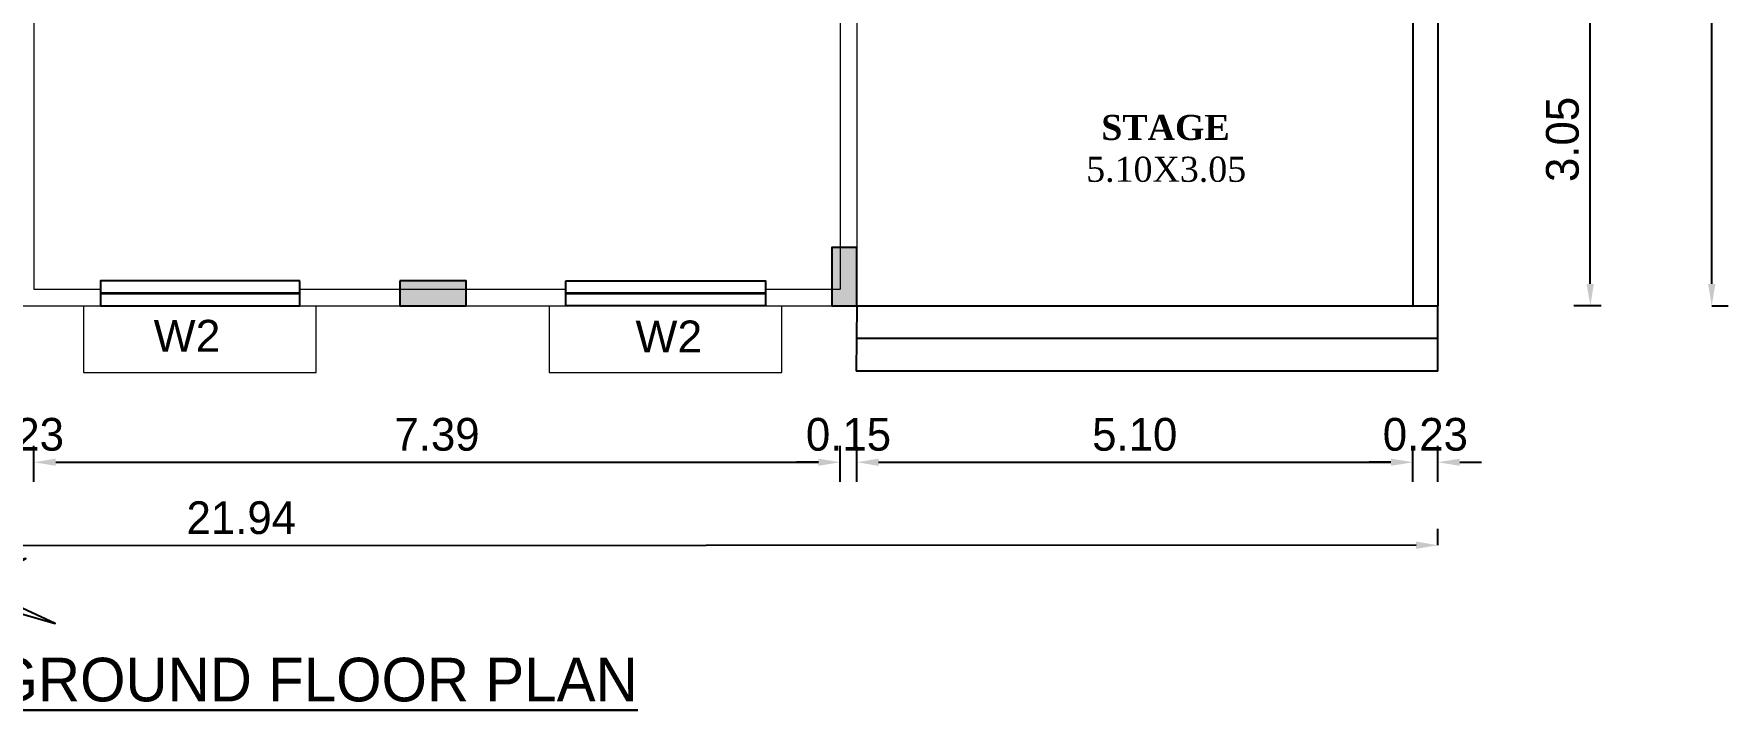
# Model space of a CAD drawing. Header units: metres. Extents: x 605 to 716, y 216 to 296.
# Drawn here: x 618.21 to 633.74, y 242.89 to 249.08 of the extents above; entities that cross this region are included whole.
import ezdxf

# ---------------------------------------------------------------- set-up
doc = ezdxf.new("R2010")
doc.units = ezdxf.units.M
doc.linetypes.add('DASHED', pattern=[19.05, 12.7, -6.35])
for name, color, linetype in [('A-ANNO-TEXT01', 255, 'Continuous'), ('column', 7, 'Continuous'), ('Dim', 3, 'Continuous'), ('TEXT', 7, 'Continuous'), ('TEXT 1', 7, 'Continuous'), ('Window', 7, 'Continuous')]:
    doc.layers.add(name, color=color, linetype=linetype)
for name, color, linetype, lineweight in [('col fill', 251, 'Continuous', 0), ('sunshade', 31, 'Continuous', 15), ('wall', 2, 'Continuous', 18)]:
    doc.layers.add(name, color=color, linetype=linetype, lineweight=lineweight)
doc.styles.add('outer', font='BKANT.TTF')
doc.styles.add('text', font='arial.ttf')
doc.dimstyles.new('DC', dxfattribs={"dimtxt": 0.3, "dimasz": 0.2, "dimexe": 0.15, "dimexo": 0.15, "dimgap": 0.1, "dimtad": 1, "dimzin": 1, "dimdsep": 46, "dimtxsty": 'outer', "dimcen": 0.15, "dimdle": 1, "dimclrd": 8, "dimclre": 8, "dimclrt": 7, "dimadec": 0, "dimazin": 0, "dimtfac": 1, "dimtix": 1, "dimtofl": 0, "dimtmove": 2, "dimatfit": 0, "dimfxl": 0, "dimtolj": 1, "dimtzin": 0, "dimarcsym": 0})

# ---------------------------------------------------------------- blocks, each defined once
blk = doc.blocks.new('A$Cceb49713')
at = {"layer": 'col fill'}
for points in [[(-729.26, -413.41), (-738.26, -413.41), (-738.26, -434.41), (-729.26, -434.41)], [(-894.26, -425.41), (-894.26, -434.41), (-870.26, -434.41), (-870.26, -425.41)]]:
    blk.add_hatch(color=256, dxfattribs=at).paths.add_polyline_path(points)
at = {"layer": 'column'}
for points in [[(-729.26, -413.41), (-738.26, -413.41), (-738.26, -434.41), (-729.26, -434.41)], [(-894.26, -425.41), (-894.26, -434.41), (-870.26, -434.41), (-870.26, -425.41)]]:
    blk.add_lwpolyline(points, close=True, dxfattribs=at)
blk = doc.blocks.new('*D42')
at = {"layer": 'Defpoints', "color": 0}
for p in [(632.479, 249.641), (632.73, 249.641), (632.73, 246.591)]:
    blk.add_point(p, dxfattribs=at)
at = {"layer": 'Dim', "color": 8, "lineweight": -2}
for p, q in [((632.58, 249.641), (632.329, 249.641)), ((632.479, 246.791), (632.479, 249.441)), ((632.58, 246.591), (632.329, 246.591))]:
    blk.add_line(p, q, dxfattribs=at)
at = {"layer": 'Dim', "color": 8}
for points in [[(632.445, 249.441), (632.512, 249.441), (632.479, 249.641)], [(632.445, 246.791), (632.512, 246.791), (632.479, 246.591)]]:
    blk.add_solid(points, dxfattribs=at)
at = {"layer": 'Dim', "color": 7, "insert": (632.225, 248.116), "char_height": 0.3, "attachment_point": 5, "rotation": 90, "style": 'outer'}
blk.add_mtext('\\A1;3.05', dxfattribs=at)
blk = doc.blocks.new('*D64')
at = {"layer": 'Defpoints', "color": 0}
for p in [(633.592, 269.146), (633.592, 269.146), (633.592, 246.591)]:
    blk.add_point(p, dxfattribs=at)
at = {"layer": 'Dim', "color": 8, "lineweight": -2}
for p, q in [((633.592, 269.146), (633.742, 269.146)), ((633.592, 246.791), (633.592, 268.946)), ((633.592, 246.591), (633.742, 246.591))]:
    blk.add_line(p, q, dxfattribs=at)
at = {"layer": 'Dim', "color": 8}
for points in [[(633.559, 268.946), (633.626, 268.946), (633.592, 269.146)], [(633.559, 246.791), (633.626, 246.791), (633.592, 246.591)]]:
    blk.add_solid(points, dxfattribs=at)
at = {"layer": 'Dim', "color": 7, "insert": (633.338, 257.868), "char_height": 0.3, "attachment_point": 5, "rotation": 90, "style": 'outer'}
blk.add_mtext('\\A1;22.56', dxfattribs=at)
blk = doc.blocks.new('*D68')
at = {"layer": 'Defpoints', "color": 0}
for p in [(618.212, 245.157), (617.983, 244.813), (618.212, 244.813)]:
    blk.add_point(p, dxfattribs=at)
at = {"layer": 'Dim', "color": 8, "lineweight": -2}
for p, q in [((617.983, 244.977), (617.983, 245.307)), ((618.212, 244.977), (618.212, 245.307)), ((617.783, 245.157), (617.583, 245.157)), ((618.412, 245.157), (618.612, 245.157))]:
    blk.add_line(p, q, dxfattribs=at)
at = {"layer": 'Dim', "color": 8}
for points in [[(617.783, 245.19), (617.783, 245.124), (617.983, 245.157)], [(618.412, 245.19), (618.412, 245.124), (618.212, 245.157)]]:
    blk.add_solid(points, dxfattribs=at)
at = {"layer": 'Dim', "color": 7, "insert": (618.097, 245.411), "char_height": 0.3, "attachment_point": 5, "style": 'outer'}
blk.add_mtext('\\A1;0.23', dxfattribs=at)
blk = doc.blocks.new('*D69')
at = {"layer": 'Defpoints', "color": 0}
for p in [(625.603, 245.157), (618.212, 244.813), (625.603, 244.813)]:
    blk.add_point(p, dxfattribs=at)
at = {"layer": 'Dim', "color": 8, "lineweight": -2}
for p, q in [((618.212, 244.977), (618.212, 245.307)), ((625.603, 244.977), (625.603, 245.307)), ((618.412, 245.157), (625.403, 245.157))]:
    blk.add_line(p, q, dxfattribs=at)
at = {"layer": 'Dim', "color": 8}
for points in [[(618.412, 245.19), (618.412, 245.124), (618.212, 245.157)], [(625.403, 245.19), (625.403, 245.124), (625.603, 245.157)]]:
    blk.add_solid(points, dxfattribs=at)
at = {"layer": 'Dim', "color": 7, "insert": (621.907, 245.411), "char_height": 0.3, "attachment_point": 5, "style": 'outer'}
blk.add_mtext('\\A1;7.39', dxfattribs=at)
blk = doc.blocks.new('*D70')
at = {"layer": 'Defpoints', "color": 0}
for p in [(625.755, 245.157), (625.603, 244.813), (625.755, 244.813)]:
    blk.add_point(p, dxfattribs=at)
at = {"layer": 'Dim', "color": 8, "lineweight": -2}
for p, q in [((625.603, 244.977), (625.603, 245.307)), ((625.755, 244.977), (625.755, 245.307)), ((625.403, 245.157), (625.203, 245.157)), ((625.955, 245.157), (626.155, 245.157))]:
    blk.add_line(p, q, dxfattribs=at)
at = {"layer": 'Dim', "color": 8}
for points in [[(625.403, 245.19), (625.403, 245.124), (625.603, 245.157)], [(625.955, 245.19), (625.955, 245.124), (625.755, 245.157)]]:
    blk.add_solid(points, dxfattribs=at)
at = {"layer": 'Dim', "color": 7, "insert": (625.679, 245.411), "char_height": 0.3, "attachment_point": 5, "style": 'outer'}
blk.add_mtext('\\A1;0.15', dxfattribs=at)
blk = doc.blocks.new('*D71')
at = {"layer": 'Defpoints', "color": 0}
for p in [(630.852, 245.157), (625.755, 244.813), (630.852, 244.813)]:
    blk.add_point(p, dxfattribs=at)
at = {"layer": 'Dim', "color": 8, "lineweight": -2}
for p, q in [((625.755, 244.977), (625.755, 245.307)), ((630.852, 244.977), (630.852, 245.307)), ((625.955, 245.157), (630.652, 245.157))]:
    blk.add_line(p, q, dxfattribs=at)
at = {"layer": 'Dim', "color": 8}
for points in [[(625.955, 245.19), (625.955, 245.124), (625.755, 245.157)], [(630.652, 245.19), (630.652, 245.124), (630.852, 245.157)]]:
    blk.add_solid(points, dxfattribs=at)
at = {"layer": 'Dim', "color": 7, "insert": (628.303, 245.411), "char_height": 0.3, "attachment_point": 5, "style": 'outer'}
blk.add_mtext('\\A1;5.10', dxfattribs=at)
blk = doc.blocks.new('*D72')
at = {"layer": 'Defpoints', "color": 0}
for p in [(631.082, 245.157), (630.852, 244.813), (631.082, 244.813)]:
    blk.add_point(p, dxfattribs=at)
at = {"layer": 'Dim', "color": 8, "lineweight": -2}
for p, q in [((630.852, 244.977), (630.852, 245.307)), ((631.082, 244.977), (631.082, 245.307)), ((630.652, 245.157), (630.452, 245.157)), ((631.282, 245.157), (631.482, 245.157))]:
    blk.add_line(p, q, dxfattribs=at)
at = {"layer": 'Dim', "color": 8}
for points in [[(630.652, 245.19), (630.652, 245.124), (630.852, 245.157)], [(631.282, 245.19), (631.282, 245.124), (631.082, 245.157)]]:
    blk.add_solid(points, dxfattribs=at)
at = {"layer": 'Dim', "color": 7, "insert": (630.967, 245.411), "char_height": 0.3, "attachment_point": 5, "style": 'outer'}
blk.add_mtext('\\A1;0.23', dxfattribs=at)
blk = doc.blocks.new('*D73')
at = {"layer": 'Defpoints', "color": 0}
for p in [(609.144, 244.389), (609.144, 244.382), (631.082, 244.389)]:
    blk.add_point(p, dxfattribs=at)
at = {"layer": 'Dim', "color": 8, "lineweight": -2}
for p, q in [((609.144, 244.389), (609.144, 244.539)), ((631.082, 244.396), (631.082, 244.546)), ((630.882, 244.396), (609.344, 244.389))]:
    blk.add_line(p, q, dxfattribs=at)
at = {"layer": 'Dim', "color": 8}
for points in [[(609.344, 244.422), (609.344, 244.356), (609.144, 244.389)], [(630.882, 244.43), (630.882, 244.363), (631.082, 244.396)]]:
    blk.add_solid(points, dxfattribs=at)
at = {"layer": 'Dim', "color": 7, "insert": (620.113, 244.647), "char_height": 0.3, "attachment_point": 5, "rotation": 0.0189, "style": 'outer'}
blk.add_mtext('\\A1;21.94', dxfattribs=at)

msp = doc.modelspace()

# ---------------------------------------------------------------- linework, layer by layer
msp.add_lwpolyline([(617.198, 244.028), (618.407, 243.68), (617.672, 244.017), (618.139, 244.275), (617.198, 244.028)])
at = {"layer": 'Dim', "color": 7}
for p, q in [((630.852, 249.641), (630.852, 246.591)), ((631.082, 249.641), (631.082, 246.591)), ((625.755, 246.591), (625.748, 245.991)), ((625.755, 246.591), (631.082, 246.591)), ((631.082, 245.991), (631.082, 246.591)), ((631.082, 246.291), (625.751, 246.291)), ((631.082, 245.991), (625.748, 245.991))]:
    msp.add_line(p, q, dxfattribs=at)
at = {"layer": 'sunshade', "linetype": 'DASHED'}
for points in [[(618.666, 246.591), (618.666, 245.981), (620.8, 245.981), (620.8, 246.591)], [(622.934, 246.591), (622.934, 245.981), (625.067, 245.981), (625.067, 246.591)]]:
    msp.add_lwpolyline(points, dxfattribs=at)
at = {"layer": 'wall', "color": 6}
for p, q in [((618.212, 258.095), (618.212, 246.743)), ((625.755, 254.973), (625.755, 246.741)), ((625.603, 254.82), (625.603, 246.743)), ((618.821, 246.591), (618.821, 246.819)), ((620.65, 246.591), (620.65, 246.819)), ((623.088, 246.591), (623.088, 246.819)), ((624.917, 246.591), (624.917, 246.819)), ((618.212, 246.743), (618.821, 246.743)), ((620.65, 246.743), (623.088, 246.743)), ((624.917, 246.743), (625.603, 246.743)), ((614.249, 246.591), (625.755, 246.591))]:
    msp.add_line(p, q, dxfattribs=at)
at = {"layer": 'Window'}
for points in [[(620.65, 246.819), (618.821, 246.819), (618.821, 246.591), (620.65, 246.591)], [(623.088, 246.819), (624.917, 246.819), (624.917, 246.591), (623.088, 246.591)]]:
    msp.add_lwpolyline(points, close=True, dxfattribs=at)
at = {"layer": 'Window', "const_width": 0.0254}
for points in [[(620.65, 246.705), (618.821, 246.705)], [(623.088, 246.705), (624.917, 246.705)]]:
    msp.add_lwpolyline(points, dxfattribs=at)

# ---------------------------------------------------------------- block references
at = {"layer": 'wall', "xscale": 0.0254, "yscale": 0.0254, "zscale": 0.0254}
msp.add_blockref('A$Cceb49713', (644.279, 257.625), dxfattribs=at)

# ---------------------------------------------------------------- texts
at = {"layer": 'A-ANNO-TEXT01', "color": 2, "insert": (627.038, 248.341), "char_height": 0.23, "width": 2.99814, "attachment_point": 1, "style": 'outer'}
msp.add_mtext('\\A1;{\\fTimes New Roman|b1|i0|c0|p18;\\W5.51562;  \\W1;STAGE \\P\\fTimes New Roman|b0|i0|c0|p18;\\W9.43955; \\W1;5.10X3.05}', dxfattribs=at)
at = {"layer": 'TEXT', "linetype": 'Continuous', "ltscale": 0.5, "char_height": 0.2921, "width": 2.35791, "attachment_point": 1, "style": 'text'}
for insert in [(618.423, 246.462), (622.84, 246.456)]:
    msp.add_mtext('\\A1;{\\W7.816288; }W2', dxfattribs=dict(at, insert=insert))
at = {"layer": 'TEXT 1', "linetype": 'ByBlock', "lineweight": 30, "insert": (620.79, 243.365), "char_height": 0.4, "width": 31.51995, "attachment_point": 2, "style": 'outer'}
msp.add_mtext('\\pt15.2;{\\LGROUND FLOOR PLAN}', dxfattribs=at)

# ---------------------------------------------------------------- dimensions: what is measured, and where the dimension line sits
at = {"layer": 'Dim', "color": 3}
for p1, p2, distance, picture, middle in [((633.5924, 246.5906), (633.5924, 269.1458), 0, '*D64', (633.3381, 257.8682)), ((631.082, 244.389), (609.144, 244.382), -0.007, '*D73', (620.113, 244.647))]:
    dim = msp.add_aligned_dim(p1=p1, p2=p2, distance=distance, dimstyle='DC', override={"dimpost": '\\X', "dimfxl": 0.18}, dxfattribs=at)
    dim.commit()
    dim.dimension.update_dxf_attribs({"geometry": picture, "text_midpoint": middle})
dim = msp.add_linear_dim(base=(632.479, 249.641), p1=(632.73, 246.591), p2=(632.73, 249.641), angle=270, dimstyle='DC', override={"dimpost": '\\X', "dimfxl": 0.18}, dxfattribs=at)
dim.commit()
dim.dimension.update_dxf_attribs({"geometry": '*D42', "text_midpoint": (632.225, 248.116)})
for base, p1, p2, picture, middle in [((618.212, 245.157), (617.983, 244.813), (618.212, 244.813), '*D68', (618.097, 245.411)), ((625.603, 245.157), (618.212, 244.813), (625.603, 244.813), '*D69', (621.907, 245.411)), ((625.755, 245.157), (625.603, 244.813), (625.755, 244.813), '*D70', (625.679, 245.411)), ((630.852, 245.157), (625.755, 244.813), (630.852, 244.813), '*D71', (628.303, 245.411)), ((631.082, 245.157), (630.852, 244.813), (631.082, 244.813), '*D72', (630.967, 245.411))]:
    dim = msp.add_linear_dim(base=base, p1=p1, p2=p2, dimstyle='DC', override={"dimpost": '\\X', "dimfxl": 0.18}, dxfattribs=at)
    dim.commit()
    dim.dimension.update_dxf_attribs({"geometry": picture, "text_midpoint": middle})

doc.saveas('drawing.dxf')
